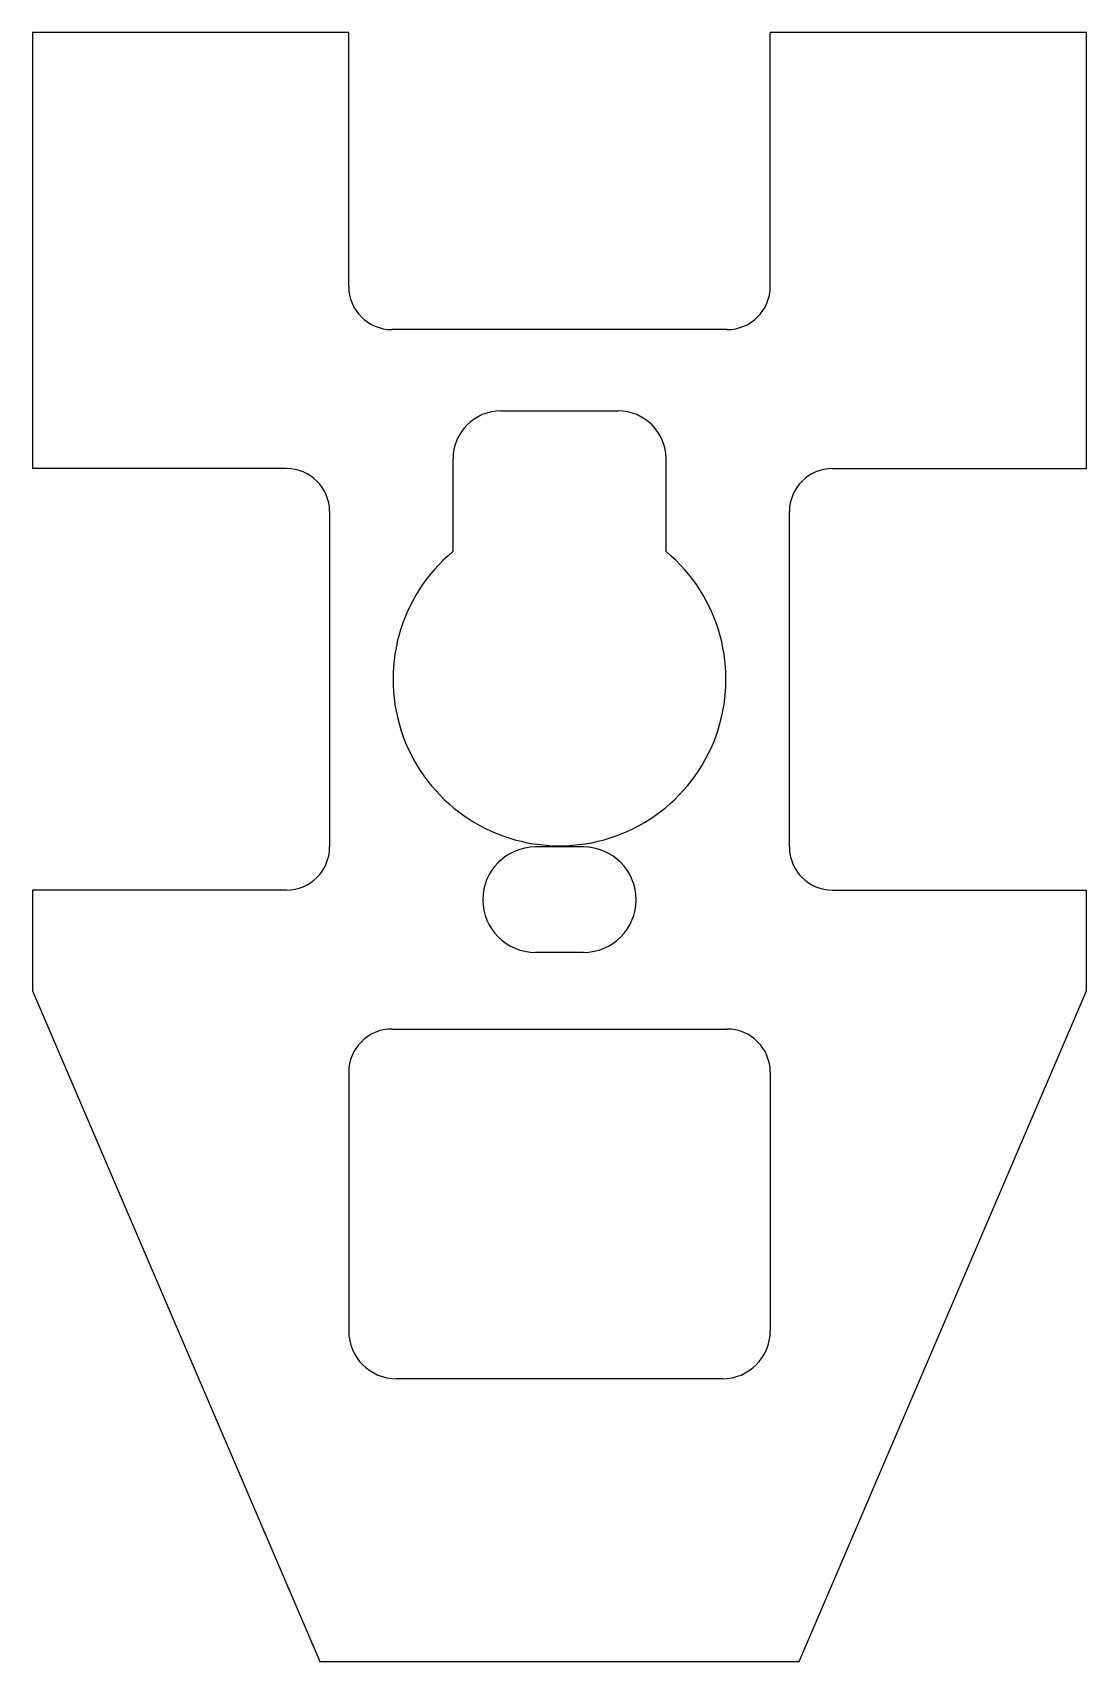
# Model space of a CAD drawing. Extents: x 27.2 to 49.2, y -47.4 to -13.4.
import ezdxf

# ---------------------------------------------------------------- set-up
doc = ezdxf.new("R2010")
doc.units = 0
doc.header["$MEASUREMENT"] = 0
doc.layers.add('MODELSKETCH_VISIBLE', color=7, linetype='CONTINUOUS')

msp = doc.modelspace()

# ---------------------------------------------------------------- linework, layer by layer
at = {"layer": 'MODELSKETCH_VISIBLE'}
for p, q in [((33.812, -13.4), (27.212, -13.4)), ((27.212, -13.4), (27.212, -22.5)), ((33.812, -18.7), (33.812, -13.4)), ((49.212, -13.4), (42.612, -13.4)), ((42.612, -18.7), (42.612, -13.4)), ((49.212, -22.5), (49.212, -13.4)), ((41.712, -19.6), (34.712, -19.6)), ((36.989, -21.297), (39.436, -21.297)), ((35.989, -24.229), (35.989, -22.297)), ((40.436, -24.229), (40.436, -22.297)), ((32.512, -22.5), (27.212, -22.5)), ((43.912, -22.5), (49.212, -22.5)), ((33.412, -23.4), (33.412, -30.4)), ((43.012, -30.4), (43.012, -23.4)), ((38.712, -30.4), (37.712, -30.4)), ((27.212, -31.3), (27.212, -33.4)), ((32.512, -31.3), (27.212, -31.3)), ((43.912, -31.3), (49.212, -31.3)), ((49.212, -33.4), (49.212, -31.3)), ((38.712, -32.6), (37.712, -32.6)), ((27.212, -33.4), (33.212, -47.4)), ((43.212, -47.4), (49.212, -33.4)), ((34.712, -34.2), (41.712, -34.2)), ((33.812, -35.1), (33.812, -40.5)), ((42.612, -35.1), (42.612, -40.5)), ((41.612, -41.5), (34.812, -41.5)), ((33.212, -47.4), (43.212, -47.4))]:
    msp.add_line(p, q, dxfattribs=at)
for centre, radius, start, end in [((34.712, -18.7), 0.9, 180, 270), ((41.712, -18.7), 0.9, 270, 0), ((36.989, -22.297), 1, 90, 180), ((39.436, -22.297), 1, 0, 90), ((32.512, -23.4), 0.9, 0, 90), ((43.912, -23.4), 0.9, 90, 180), ((38.212, -26.9), 3.475, 129.7812, 50.2188), ((32.512, -30.4), 0.9, 270, 0), ((37.712, -31.5), 1.1, 90, 270), ((38.712, -31.5), 1.1, 270, 90), ((43.912, -30.4), 0.9, 180, 270), ((34.712, -35.1), 0.9, 90, 180), ((41.712, -35.1), 0.9, 0, 90), ((34.812, -40.5), 1, 180, 270), ((41.612, -40.5), 1, 270, 0)]:
    msp.add_arc(centre, radius, start, end, dxfattribs=at)

doc.saveas('drawing.dxf')
